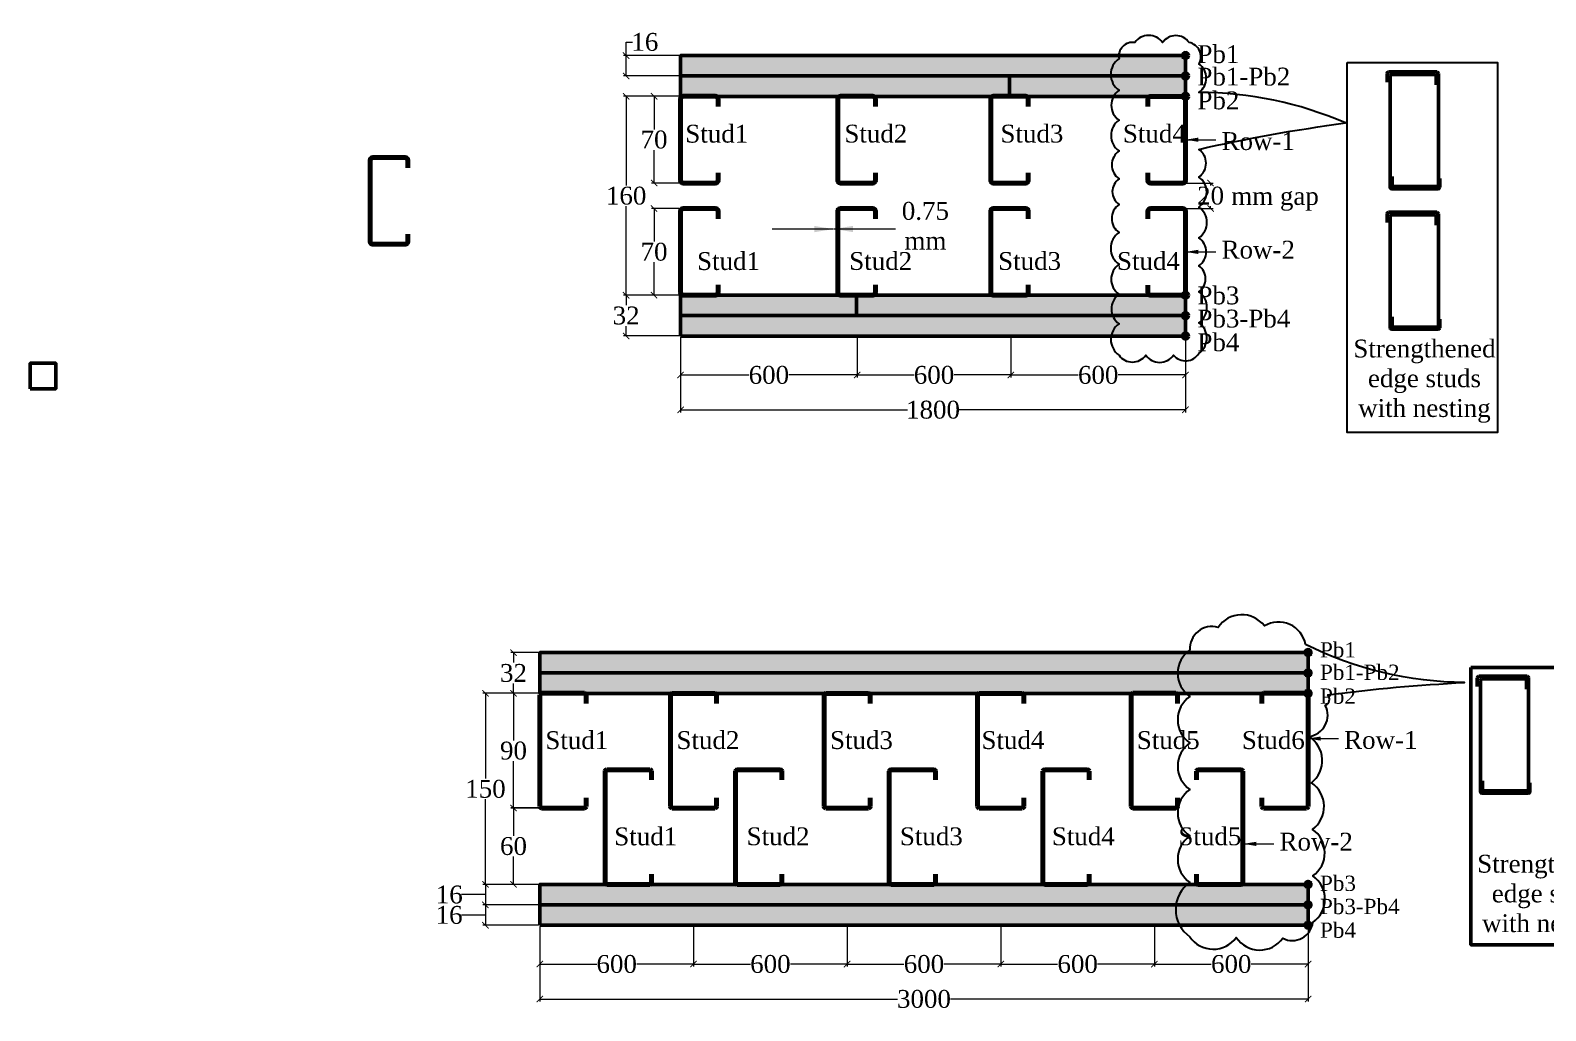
# Model space of a CAD drawing. Header units: millimetres. Extents: x 9570 to 11534, y -2071 to 158.
# Drawn here: x 9570 to 10759, y -2071 to -1302 of the extents above; entities that cross this region are included whole.
import ezdxf

# ---------------------------------------------------------------- set-up
doc = ezdxf.new("R2010")
doc.units = ezdxf.units.MM
doc.header["$PDMODE"] = 34
doc.layers.get('0').update_dxf_attribs({"lineweight": 9})
doc.layers.get('Defpoints').update_dxf_attribs({"color": 255})
doc.styles.get("Standard").update_dxf_attribs({"font": 'times.ttf'})
doc.dimstyles.new('Times new roman', dxfattribs={"dimtxt": 14, "dimasz": 5, "dimexe": 2, "dimexo": 1, "dimgap": 1, "dimtad": 0, "dimtih": 1, "dimtoh": 1, "dimtxsty": 'Standard', "dimblk": 'ARCHTICK', "dimcen": 0, "dimclrd": 256, "dimclre": 256, "dimadec": 0, "dimazin": 0, "dimtfac": 1, "dimtmove": 0, "dimatfit": 3, "dimfxl": 1, "dimlwd": -1, "dimlwe": -1, "dimarcsym": 0})

# ---------------------------------------------------------------- blocks, each defined once
blk = doc.blocks.new('_ArchTick')
at = {"color": 0, "linetype": 'ByBlock', "const_width": 0.15}
blk.add_lwpolyline([(-0.5, -0.5), (0.5, 0.5)], dxfattribs=at)
blk = doc.blocks.new('*D37')
at = {"transparency": 16777216}
for p, q in [((10080.6, -1543.2), (10080.6, -1574.8)), ((10219.2, -1543.2), (10219.2, -1574.8)), ((10080.6, -1572.8), (10134.2, -1572.8)), ((10219.2, -1572.8), (10165.6, -1572.8))]:
    blk.add_line(p, q, dxfattribs=at)
at = {"layer": 'Defpoints', "color": 0, "lineweight": 53, "transparency": 16777216}
for p in [(10080.6, -1542.2), (10219.2, -1542.2), (10219.2, -1572.8)]:
    blk.add_point(p, dxfattribs=at)
at = {"transparency": 16777216, "xscale": 5, "yscale": 5, "zscale": 5, "rotation": 180}
blk.add_blockref('_ArchTick', (10080.6, -1572.8), dxfattribs=at)
at = {"transparency": 16777216, "xscale": 5, "yscale": 5, "zscale": 5}
blk.add_blockref('_ArchTick', (10219.2, -1572.8), dxfattribs=at)
at = {"color": 0, "lineweight": 53, "transparency": 16777216, "insert": (10149.9, -1572.8), "char_height": 14, "attachment_point": 5}
blk.add_mtext('600', dxfattribs=at)
blk = doc.blocks.new('*D38')
at = {"transparency": 16777216}
for p, q in [((10219.2, -1543.2), (10219.2, -1574.8)), ((10339.8, -1543.2), (10339.8, -1574.8)), ((10219.2, -1572.8), (10263.8, -1572.8)), ((10339.8, -1572.8), (10295.2, -1572.8))]:
    blk.add_line(p, q, dxfattribs=at)
at = {"layer": 'Defpoints', "color": 0, "lineweight": 53, "transparency": 16777216}
for p in [(10219.2, -1542.2), (10339.8, -1542.2), (10339.8, -1572.8)]:
    blk.add_point(p, dxfattribs=at)
at = {"transparency": 16777216, "xscale": 5, "yscale": 5, "zscale": 5, "rotation": 180}
blk.add_blockref('_ArchTick', (10219.2, -1572.8), dxfattribs=at)
at = {"transparency": 16777216, "xscale": 5, "yscale": 5, "zscale": 5}
blk.add_blockref('_ArchTick', (10339.8, -1572.8), dxfattribs=at)
at = {"color": 0, "lineweight": 53, "transparency": 16777216, "insert": (10279.5, -1572.8), "char_height": 14, "attachment_point": 5}
blk.add_mtext('600', dxfattribs=at)
blk = doc.blocks.new('*D39')
at = {"transparency": 16777216}
for p, q in [((10339.8, -1543.2), (10339.8, -1574.8)), ((10476.8, -1543.2), (10476.8, -1574.8)), ((10339.8, -1572.8), (10392.6, -1572.8)), ((10476.8, -1572.8), (10424, -1572.8))]:
    blk.add_line(p, q, dxfattribs=at)
at = {"layer": 'Defpoints', "color": 0, "lineweight": 53, "transparency": 16777216}
for p in [(10339.8, -1542.2), (10476.8, -1542.2), (10476.8, -1572.8)]:
    blk.add_point(p, dxfattribs=at)
at = {"transparency": 16777216, "xscale": 5, "yscale": 5, "zscale": 5, "rotation": 180}
blk.add_blockref('_ArchTick', (10339.8, -1572.8), dxfattribs=at)
at = {"transparency": 16777216, "xscale": 5, "yscale": 5, "zscale": 5}
blk.add_blockref('_ArchTick', (10476.8, -1572.8), dxfattribs=at)
at = {"color": 0, "lineweight": 53, "transparency": 16777216, "insert": (10408.3, -1572.8), "char_height": 14, "attachment_point": 5}
blk.add_mtext('600', dxfattribs=at)
blk = doc.blocks.new('*D40')
at = {"transparency": 16777216}
for p, q in [((10080.6, -1543.2), (10080.6, -1602.1)), ((10476.8, -1543.2), (10476.8, -1602.1)), ((10080.6, -1600.1), (10258.6, -1600.1)), ((10476.8, -1600.1), (10298.8, -1600.1))]:
    blk.add_line(p, q, dxfattribs=at)
at = {"layer": 'Defpoints', "color": 0, "lineweight": 53, "transparency": 16777216}
for p in [(10080.6, -1542.2), (10476.8, -1542.2), (10476.8, -1600.1)]:
    blk.add_point(p, dxfattribs=at)
at = {"transparency": 16777216, "xscale": 5, "yscale": 5, "zscale": 5, "rotation": 180}
blk.add_blockref('_ArchTick', (10080.6, -1600.1), dxfattribs=at)
at = {"transparency": 16777216, "xscale": 5, "yscale": 5, "zscale": 5}
blk.add_blockref('_ArchTick', (10476.8, -1600.1), dxfattribs=at)
at = {"color": 0, "lineweight": 53, "transparency": 16777216, "insert": (10278.7, -1600.1), "char_height": 14, "attachment_point": 5}
blk.add_mtext('1800', dxfattribs=at)
blk = doc.blocks.new('*D41')
at = {"transparency": 16777216}
for p, q in [((10476.6, -1422.2), (10498.5, -1422.2)), ((10496.5, -1422.2), (10496.5, -1424.1)), ((10476.6, -1442.2), (10498.5, -1442.2)), ((10496.5, -1442.2), (10496.5, -1440.3))]:
    blk.add_line(p, q, dxfattribs=at)
at = {"layer": 'Defpoints', "color": 0, "lineweight": 53, "transparency": 16777216}
for p in [(10475.6, -1422.2), (10475.6, -1442.2), (10496.5, -1442.2)]:
    blk.add_point(p, dxfattribs=at)
at = {"transparency": 16777216, "xscale": 5, "yscale": 5, "zscale": 5}
for p, rotation in [((10496.5, -1422.2), 90), ((10496.5, -1442.2), 270)]:
    blk.add_blockref('_ArchTick', p, dxfattribs=dict(at, rotation=rotation))
at = {"color": 0, "lineweight": 53, "transparency": 16777216, "insert": (10496.5, -1432.2), "char_height": 14, "attachment_point": 5}
blk.add_mtext('20 ', dxfattribs=at)
blk = doc.blocks.new('*D42')
at = {"transparency": 16777216}
for p, q in [((10079.6, -1354.2), (10035.9, -1354.2)), ((10037.9, -1354.2), (10037.9, -1424.1)), ((10037.9, -1510.2), (10037.9, -1440.4)), ((10079.6, -1510.2), (10035.9, -1510.2))]:
    blk.add_line(p, q, dxfattribs=at)
at = {"layer": 'Defpoints', "color": 0, "lineweight": 53, "transparency": 16777216}
for p in [(10080.6, -1354.2), (10037.9, -1510.2), (10080.6, -1510.2)]:
    blk.add_point(p, dxfattribs=at)
at = {"transparency": 16777216, "xscale": 5, "yscale": 5, "zscale": 5}
for p, rotation in [((10037.9, -1354.2), 90), ((10037.9, -1510.2), 270)]:
    blk.add_blockref('_ArchTick', p, dxfattribs=dict(at, rotation=rotation))
at = {"color": 0, "lineweight": 53, "transparency": 16777216, "insert": (10037.9, -1432.2), "char_height": 14, "attachment_point": 5}
blk.add_mtext('160', dxfattribs=at)
blk = doc.blocks.new('*D43')
at = {"transparency": 16777216}
for p, q in [((10037.9, -1322.2), (10037.9, -1311.6)), ((10037.9, -1311.6), (10042.9, -1311.6)), ((10079.6, -1322.2), (10035.9, -1322.2)), ((10037.9, -1338.2), (10037.9, -1322.2)), ((10079.6, -1338.2), (10035.9, -1338.2))]:
    blk.add_line(p, q, dxfattribs=at)
at = {"layer": 'Defpoints', "color": 0, "lineweight": 53, "transparency": 16777216}
for p in [(10080.6, -1322.2), (10037.9, -1338.2), (10080.6, -1338.2)]:
    blk.add_point(p, dxfattribs=at)
at = {"transparency": 16777216, "xscale": 5, "yscale": 5, "zscale": 5}
for p, rotation in [((10037.9, -1322.2), 90), ((10037.9, -1338.2), 270)]:
    blk.add_blockref('_ArchTick', p, dxfattribs=dict(at, rotation=rotation))
at = {"color": 0, "lineweight": 53, "transparency": 16777216, "insert": (10052.6, -1311.6), "char_height": 14, "attachment_point": 5}
blk.add_mtext('16', dxfattribs=at)
blk = doc.blocks.new('Stud-70mm')
at = {"lineweight": 120}
blk.add_lwpolyline([(9866.6, -420.4), (9866.6, -414.4, 0.414214), (9864.6, -412.4), (9839.1, -412.4, 0.414214), (9837.1, -414.4), (9837.1, -478.4, 0.414214), (9839.1, -480.4), (9864.6, -480.4, 0.414214), (9866.6, -478.4), (9866.6, -472.4)], format="xyb", dxfattribs=at)
blk = doc.blocks.new('*D44')
at = {"transparency": 16777216}
for p, q in [((10079.6, -1354.2), (10057.8, -1354.2)), ((10059.8, -1354.2), (10059.8, -1380.1)), ((10059.8, -1422.2), (10059.8, -1396.4)), ((10079.6, -1422.2), (10057.8, -1422.2))]:
    blk.add_line(p, q, dxfattribs=at)
at = {"layer": 'Defpoints', "color": 0, "lineweight": 53, "transparency": 16777216}
for p in [(10080.6, -1354.2), (10059.8, -1422.2), (10080.6, -1422.2)]:
    blk.add_point(p, dxfattribs=at)
at = {"transparency": 16777216, "xscale": 5, "yscale": 5, "zscale": 5}
for p, rotation in [((10059.8, -1354.2), 90), ((10059.8, -1422.2), 270)]:
    blk.add_blockref('_ArchTick', p, dxfattribs=dict(at, rotation=rotation))
at = {"color": 0, "lineweight": 53, "transparency": 16777216, "insert": (10059.8, -1388.2), "char_height": 14, "attachment_point": 5}
blk.add_mtext('70', dxfattribs=at)
blk = doc.blocks.new('*D45')
at = {"transparency": 16777216}
for p, q in [((10079.6, -1442.2), (10057.8, -1442.2)), ((10059.8, -1442.2), (10059.8, -1468.1)), ((10059.8, -1510.2), (10059.8, -1484.4)), ((10079.6, -1510.2), (10057.8, -1510.2))]:
    blk.add_line(p, q, dxfattribs=at)
at = {"layer": 'Defpoints', "color": 0, "lineweight": 53, "transparency": 16777216}
for p in [(10080.6, -1442.2), (10059.8, -1510.2), (10080.6, -1510.2)]:
    blk.add_point(p, dxfattribs=at)
at = {"transparency": 16777216, "xscale": 5, "yscale": 5, "zscale": 5}
for p, rotation in [((10059.8, -1442.2), 90), ((10059.8, -1510.2), 270)]:
    blk.add_blockref('_ArchTick', p, dxfattribs=dict(at, rotation=rotation))
at = {"color": 0, "lineweight": 53, "transparency": 16777216, "insert": (10059.8, -1476.2), "char_height": 14, "attachment_point": 5}
blk.add_mtext('70', dxfattribs=at)
blk = doc.blocks.new('*D46')
at = {"transparency": 16777216}
for p, q in [((10079.6, -1510.2), (10035.9, -1510.2)), ((10037.9, -1510.2), (10037.9, -1518.1)), ((10079.6, -1542.2), (10035.9, -1542.2)), ((10037.9, -1542.2), (10037.9, -1534.4))]:
    blk.add_line(p, q, dxfattribs=at)
at = {"layer": 'Defpoints', "color": 0, "lineweight": 53, "transparency": 16777216}
for p in [(10080.6, -1510.2), (10037.9, -1542.2), (10080.6, -1542.2)]:
    blk.add_point(p, dxfattribs=at)
at = {"transparency": 16777216, "xscale": 5, "yscale": 5, "zscale": 5}
for p, rotation in [((10037.9, -1510.2), 90), ((10037.9, -1542.2), 270)]:
    blk.add_blockref('_ArchTick', p, dxfattribs=dict(at, rotation=rotation))
at = {"color": 0, "lineweight": 53, "transparency": 16777216, "insert": (10037.9, -1526.2), "char_height": 14, "attachment_point": 5}
blk.add_mtext('32', dxfattribs=at)
blk = doc.blocks.new('Stud')
at = {"lineweight": 120}
for p, q in [((4630.2, 1668.9), (4630.2, 1756.4)), ((4631.5, 1757.6), (4665.2, 1757.6)), ((4666.5, 1756.4), (4666.5, 1749.6)), ((4631.5, 1667.6), (4665.2, 1667.6)), ((4666.5, 1675.6), (4666.5, 1668.9))]:
    blk.add_line(p, q, dxfattribs=at)
for centre, start, end in [((4631.5, 1756.4), 90, 180), ((4665.2, 1756.4), 0, 90), ((4631.5, 1668.9), 180, 270), ((4665.2, 1668.9), 270, 0)]:
    blk.add_arc(centre, 1.25, start, end, dxfattribs=at)
blk = doc.blocks.new('*D47')
at = {"transparency": 16777216}
for p, q in [((9970.2, -2005.4), (9970.2, -2036.9)), ((10090.8, -2005.4), (10090.8, -2036.9)), ((9970.2, -2034.9), (10014.8, -2034.9)), ((10090.8, -2034.9), (10046.2, -2034.9))]:
    blk.add_line(p, q, dxfattribs=at)
at = {"layer": 'Defpoints', "color": 0, "lineweight": 53, "transparency": 16777216}
for p in [(9970.2, -2004.4), (10090.8, -2004.4), (10090.8, -2034.9)]:
    blk.add_point(p, dxfattribs=at)
at = {"transparency": 16777216, "xscale": 5, "yscale": 5, "zscale": 5, "rotation": 180}
blk.add_blockref('_ArchTick', (9970.2, -2034.9), dxfattribs=at)
at = {"transparency": 16777216, "xscale": 5, "yscale": 5, "zscale": 5}
blk.add_blockref('_ArchTick', (10090.8, -2034.9), dxfattribs=at)
at = {"color": 0, "lineweight": 53, "transparency": 16777216, "insert": (10030.5, -2034.9), "char_height": 14, "attachment_point": 5}
blk.add_mtext('600', dxfattribs=at)
blk = doc.blocks.new('*D48')
at = {"transparency": 16777216}
for p, q in [((10090.8, -2005.4), (10090.8, -2036.9)), ((10211.3, -2005.4), (10211.3, -2036.9)), ((10090.8, -2034.9), (10135.4, -2034.9)), ((10211.3, -2034.9), (10166.8, -2034.9))]:
    blk.add_line(p, q, dxfattribs=at)
at = {"layer": 'Defpoints', "color": 0, "lineweight": 53, "transparency": 16777216}
for p in [(10090.8, -2004.4), (10211.3, -2004.4), (10211.3, -2034.9)]:
    blk.add_point(p, dxfattribs=at)
at = {"transparency": 16777216, "xscale": 5, "yscale": 5, "zscale": 5, "rotation": 180}
blk.add_blockref('_ArchTick', (10090.8, -2034.9), dxfattribs=at)
at = {"transparency": 16777216, "xscale": 5, "yscale": 5, "zscale": 5}
blk.add_blockref('_ArchTick', (10211.3, -2034.9), dxfattribs=at)
at = {"color": 0, "lineweight": 53, "transparency": 16777216, "insert": (10151.1, -2034.9), "char_height": 14, "attachment_point": 5}
blk.add_mtext('600', dxfattribs=at)
blk = doc.blocks.new('*D49')
at = {"transparency": 16777216}
for p, q in [((10211.3, -2005.4), (10211.3, -2036.9)), ((10331.9, -2005.4), (10331.9, -2036.9)), ((10211.3, -2034.9), (10255.9, -2034.9)), ((10331.9, -2034.9), (10287.3, -2034.9))]:
    blk.add_line(p, q, dxfattribs=at)
at = {"layer": 'Defpoints', "color": 0, "lineweight": 53, "transparency": 16777216}
for p in [(10211.3, -2004.4), (10331.9, -2004.4), (10331.9, -2034.9)]:
    blk.add_point(p, dxfattribs=at)
at = {"transparency": 16777216, "xscale": 5, "yscale": 5, "zscale": 5, "rotation": 180}
blk.add_blockref('_ArchTick', (10211.3, -2034.9), dxfattribs=at)
at = {"transparency": 16777216, "xscale": 5, "yscale": 5, "zscale": 5}
blk.add_blockref('_ArchTick', (10331.9, -2034.9), dxfattribs=at)
at = {"color": 0, "lineweight": 53, "transparency": 16777216, "insert": (10271.6, -2034.9), "char_height": 14, "attachment_point": 5}
blk.add_mtext('600', dxfattribs=at)
blk = doc.blocks.new('*D50')
at = {"transparency": 16777216}
for p, q in [((10331.9, -2005.4), (10331.9, -2036.9)), ((10452.4, -2005.4), (10452.4, -2036.9)), ((10331.9, -2034.9), (10376.5, -2034.9)), ((10452.4, -2034.9), (10407.8, -2034.9))]:
    blk.add_line(p, q, dxfattribs=at)
at = {"layer": 'Defpoints', "color": 0, "lineweight": 53, "transparency": 16777216}
for p in [(10331.9, -2004.4), (10452.4, -2004.4), (10452.4, -2034.9)]:
    blk.add_point(p, dxfattribs=at)
at = {"transparency": 16777216, "xscale": 5, "yscale": 5, "zscale": 5, "rotation": 180}
blk.add_blockref('_ArchTick', (10331.9, -2034.9), dxfattribs=at)
at = {"transparency": 16777216, "xscale": 5, "yscale": 5, "zscale": 5}
blk.add_blockref('_ArchTick', (10452.4, -2034.9), dxfattribs=at)
at = {"color": 0, "lineweight": 53, "transparency": 16777216, "insert": (10392.2, -2034.9), "char_height": 14, "attachment_point": 5}
blk.add_mtext('600', dxfattribs=at)
blk = doc.blocks.new('*D51')
at = {"transparency": 16777216}
for p, q in [((10452.4, -2006.1), (10452.4, -2036.9)), ((10573, -2005.4), (10573, -2036.9)), ((10452.4, -2034.9), (10497, -2034.9)), ((10573, -2034.9), (10528.4, -2034.9))]:
    blk.add_line(p, q, dxfattribs=at)
at = {"layer": 'Defpoints', "color": 0, "lineweight": 53, "transparency": 16777216}
for p in [(10452.4, -2005.1), (10573, -2004.4), (10573, -2034.9)]:
    blk.add_point(p, dxfattribs=at)
at = {"transparency": 16777216, "xscale": 5, "yscale": 5, "zscale": 5, "rotation": 180}
blk.add_blockref('_ArchTick', (10452.4, -2034.9), dxfattribs=at)
at = {"transparency": 16777216, "xscale": 5, "yscale": 5, "zscale": 5}
blk.add_blockref('_ArchTick', (10573, -2034.9), dxfattribs=at)
at = {"color": 0, "lineweight": 53, "transparency": 16777216, "insert": (10512.7, -2034.9), "char_height": 14, "attachment_point": 5}
blk.add_mtext('600', dxfattribs=at)
blk = doc.blocks.new('*D52')
at = {"transparency": 16777216}
for p, q in [((9970.2, -2005.4), (9970.2, -2064.3)), ((10573, -2005.4), (10573, -2064.3)), ((9970.2, -2062.3), (10250.7, -2062.3)), ((10573, -2062.3), (10292.5, -2062.3))]:
    blk.add_line(p, q, dxfattribs=at)
at = {"layer": 'Defpoints', "color": 0, "lineweight": 53, "transparency": 16777216}
for p in [(9970.2, -2004.4), (10573, -2004.4), (10573, -2062.3)]:
    blk.add_point(p, dxfattribs=at)
at = {"transparency": 16777216, "xscale": 5, "yscale": 5, "zscale": 5, "rotation": 180}
blk.add_blockref('_ArchTick', (9970.2, -2062.3), dxfattribs=at)
at = {"transparency": 16777216, "xscale": 5, "yscale": 5, "zscale": 5}
blk.add_blockref('_ArchTick', (10573, -2062.3), dxfattribs=at)
at = {"color": 0, "lineweight": 53, "transparency": 16777216, "insert": (10271.6, -2062.3), "char_height": 14, "attachment_point": 5}
blk.add_mtext('3000', dxfattribs=at)
blk = doc.blocks.new('*D53')
at = {"transparency": 16777216}
for p, q in [((9969.2, -1972.4), (9925.5, -1972.4)), ((9927.5, -1972.4), (9927.5, -1988.4)), ((9910.8, -1980.4), (9908.8, -1980.4)), ((9927.5, -1980.4), (9910.8, -1980.4)), ((9969.2, -1988.4), (9925.5, -1988.4))]:
    blk.add_line(p, q, dxfattribs=at)
at = {"layer": 'Defpoints', "color": 0, "lineweight": 53, "transparency": 16777216}
for p in [(9970.2, -1972.4), (9927.5, -1988.4), (9970.2, -1988.4)]:
    blk.add_point(p, dxfattribs=at)
at = {"transparency": 16777216, "xscale": 5, "yscale": 5, "zscale": 5}
for p, rotation in [((9927.5, -1972.4), 90), ((9927.5, -1988.4), 270)]:
    blk.add_blockref('_ArchTick', p, dxfattribs=dict(at, rotation=rotation))
at = {"color": 0, "lineweight": 53, "transparency": 16777216, "insert": (9899.1, -1980.4), "char_height": 14, "attachment_point": 5}
blk.add_mtext('16', dxfattribs=at)
blk = doc.blocks.new('*D57')
at = {"transparency": 16777216}
for p, q in [((9910.8, -1996.4), (9908.8, -1996.4)), ((9927.5, -1996.4), (9910.8, -1996.4)), ((9969.2, -1988.4), (9925.5, -1988.4)), ((9927.5, -1988.4), (9927.5, -2004.4)), ((9969.2, -2004.4), (9925.5, -2004.4))]:
    blk.add_line(p, q, dxfattribs=at)
at = {"layer": 'Defpoints', "color": 0, "lineweight": 53, "transparency": 16777216}
for p in [(9970.2, -1988.4), (9927.5, -2004.4), (9970.2, -2004.4)]:
    blk.add_point(p, dxfattribs=at)
at = {"transparency": 16777216, "xscale": 5, "yscale": 5, "zscale": 5}
for p, rotation in [((9927.5, -1988.4), 90), ((9927.5, -2004.4), 270)]:
    blk.add_blockref('_ArchTick', p, dxfattribs=dict(at, rotation=rotation))
at = {"color": 0, "lineweight": 53, "transparency": 16777216, "insert": (9899, -1996.4), "char_height": 14, "attachment_point": 5}
blk.add_mtext('16', dxfattribs=at)
blk = doc.blocks.new('*D54')
at = {"transparency": 16777216}
for p, q in [((9970.1, -1822.5), (9947.5, -1822.5)), ((9949.5, -1822.5), (9949.5, -1859.4)), ((9949.5, -1912.5), (9949.5, -1875.6)), ((9970.5, -1912.5), (9947.5, -1912.5))]:
    blk.add_line(p, q, dxfattribs=at)
at = {"layer": 'Defpoints', "color": 0, "lineweight": 53, "transparency": 16777216}
for p in [(9971.1, -1822.5), (9949.5, -1912.5), (9971.5, -1912.5)]:
    blk.add_point(p, dxfattribs=at)
at = {"transparency": 16777216, "xscale": 5, "yscale": 5, "zscale": 5}
for p, rotation in [((9949.5, -1822.5), 90), ((9949.5, -1912.5), 270)]:
    blk.add_blockref('_ArchTick', p, dxfattribs=dict(at, rotation=rotation))
at = {"color": 0, "lineweight": 53, "transparency": 16777216, "insert": (9949.5, -1867.5), "char_height": 14, "attachment_point": 5}
blk.add_mtext('90', dxfattribs=at)
blk = doc.blocks.new('*D55')
at = {"transparency": 16777216}
for p, q in [((9969.2, -1822.5), (9925.5, -1822.5)), ((9927.5, -1822.5), (9927.5, -1889.3)), ((9927.5, -1972.4), (9927.5, -1905.6)), ((9969.2, -1972.4), (9925.5, -1972.4))]:
    blk.add_line(p, q, dxfattribs=at)
at = {"layer": 'Defpoints', "color": 0, "lineweight": 53, "transparency": 16777216}
for p in [(9970.2, -1822.5), (9927.5, -1972.4), (9970.2, -1972.4)]:
    blk.add_point(p, dxfattribs=at)
at = {"transparency": 16777216, "xscale": 5, "yscale": 5, "zscale": 5}
for p, rotation in [((9927.5, -1822.5), 90), ((9927.5, -1972.4), 270)]:
    blk.add_blockref('_ArchTick', p, dxfattribs=dict(at, rotation=rotation))
at = {"color": 0, "lineweight": 53, "transparency": 16777216, "insert": (9927.5, -1897.5), "char_height": 14, "attachment_point": 5}
blk.add_mtext('150', dxfattribs=at)
blk = doc.blocks.new('*D56')
at = {"transparency": 16777216}
for p, q in [((9970.3, -1912.4), (9947.5, -1912.4)), ((9949.5, -1912.4), (9949.5, -1934.3)), ((9949.5, -1972.4), (9949.5, -1950.5)), ((9970.3, -1972.4), (9947.5, -1972.4))]:
    blk.add_line(p, q, dxfattribs=at)
at = {"layer": 'Defpoints', "color": 0, "lineweight": 53, "transparency": 16777216}
for p in [(9971.3, -1912.4), (9949.5, -1972.4), (9971.3, -1972.4)]:
    blk.add_point(p, dxfattribs=at)
at = {"transparency": 16777216, "xscale": 5, "yscale": 5, "zscale": 5}
for p, rotation in [((9949.5, -1912.4), 90), ((9949.5, -1972.4), 270)]:
    blk.add_blockref('_ArchTick', p, dxfattribs=dict(at, rotation=rotation))
at = {"color": 0, "lineweight": 53, "transparency": 16777216, "insert": (9949.5, -1942.4), "char_height": 14, "attachment_point": 5}
blk.add_mtext('60', dxfattribs=at)
blk = doc.blocks.new('*D58')
at = {"transparency": 16777216}
for p, q in [((9969.2, -1790.6), (9947.5, -1790.6)), ((9949.5, -1790.6), (9949.5, -1798.4)), ((9949.5, -1822.5), (9949.5, -1814.7)), ((9969.2, -1822.5), (9947.5, -1822.5))]:
    blk.add_line(p, q, dxfattribs=at)
at = {"layer": 'Defpoints', "color": 0, "lineweight": 53, "transparency": 16777216}
for p in [(9970.2, -1790.6), (9949.5, -1822.5), (9970.2, -1822.5)]:
    blk.add_point(p, dxfattribs=at)
at = {"transparency": 16777216, "xscale": 5, "yscale": 5, "zscale": 5}
for p, rotation in [((9949.5, -1790.6), 90), ((9949.5, -1822.5), 270)]:
    blk.add_blockref('_ArchTick', p, dxfattribs=dict(at, rotation=rotation))
at = {"color": 0, "lineweight": 53, "transparency": 16777216, "insert": (9949.5, -1806.6), "char_height": 14, "attachment_point": 5}
blk.add_mtext('32', dxfattribs=at)

msp = doc.modelspace()

# ---------------------------------------------------------------- hatches: boundary and pattern name
at = {"lineweight": 53, "true_color": 0xf7abae}
h = msp.add_hatch(color=241, dxfattribs=at)
h.dxf.hatch_style = 1
h.paths.add_polyline_path([(10476.812, -1322.239), (10080.562, -1322.239), (10080.562, -1338.239), (10476.812, -1338.239)])
h.paths.add_polyline_path([(10338.687, -1338.239), (10080.562, -1338.239), (10080.562, -1354.239), (10338.687, -1354.239)])
h.paths.add_polyline_path([(10476.812, -1338.239), (10338.687, -1338.239), (10338.687, -1354.239), (10476.812, -1354.239)])
at = {"lineweight": 53, "true_color": 0x2776bb}
h = msp.add_hatch(color=152, dxfattribs=at)
h.dxf.hatch_style = 1
h.paths.add_polyline_path([(10479.115, -1322.239, 1), (10474.51, -1322.239, 1)])
h = msp.add_hatch(color=152, dxfattribs=at)
h.dxf.hatch_style = 1
h.paths.add_polyline_path([(10479.115, -1338.239, 1), (10474.51, -1338.239, 1)])
h = msp.add_hatch(color=152, dxfattribs=at)
h.dxf.hatch_style = 1
h.paths.add_polyline_path([(10479.115, -1354.239, 1), (10474.51, -1354.239, 1)])
h = msp.add_hatch(color=152, dxfattribs=at)
h.dxf.hatch_style = 1
h.paths.add_polyline_path([(10479.115, -1510.239, 1), (10474.51, -1510.239, 1)])
at = {"lineweight": 53, "true_color": 0xf7abae}
h = msp.add_hatch(color=241, dxfattribs=at)
h.dxf.hatch_style = 1
h.paths.add_polyline_path([(10218.687, -1526.239), (10218.687, -1510.239), (10080.562, -1510.239), (10080.562, -1526.239)])
h = msp.add_hatch(color=241, dxfattribs=at)
h.dxf.hatch_style = 1
h.paths.add_polyline_path([(10476.812, -1510.239), (10218.687, -1510.239), (10218.687, -1526.239), (10476.812, -1526.239)])
h = msp.add_hatch(color=241, dxfattribs=at)
h.dxf.hatch_style = 1
h.paths.add_polyline_path([(10476.812, -1542.239), (10476.812, -1526.239), (10080.562, -1526.239), (10080.562, -1542.239)])
at = {"lineweight": 53, "true_color": 0x2776bb}
h = msp.add_hatch(color=152, dxfattribs=at)
h.dxf.hatch_style = 1
h.paths.add_polyline_path([(10479.115, -1526.239, 1), (10474.51, -1526.239, 1)])
h = msp.add_hatch(color=152, dxfattribs=at)
h.dxf.hatch_style = 1
h.paths.add_polyline_path([(10479.115, -1542.239, 1), (10474.51, -1542.239, 1)])
at = {"lineweight": 53, "true_color": 0xf7abae}
h = msp.add_hatch(color=241, dxfattribs=at)
h.dxf.hatch_style = 1
h.paths.add_polyline_path([(10572.979, -1806.528), (10572.979, -1790.528), (9970.241, -1790.595), (9970.241, -1806.528)])
at = {"lineweight": 53, "true_color": 0x2776bb}
h = msp.add_hatch(color=152, dxfattribs=at)
h.dxf.hatch_style = 1
h.paths.add_polyline_path([(10575.282, -1790.528, 1), (10570.676, -1790.528, 1)])
at = {"lineweight": 53, "true_color": 0xf7abae}
h = msp.add_hatch(color=241, dxfattribs=at)
h.dxf.hatch_style = 1
h.paths.add_polyline_path([(10572.979, -1822.528), (10572.979, -1806.528), (9970.243, -1806.528), (9970.243, -1822.528)])
at = {"lineweight": 53, "true_color": 0x2776bb}
h = msp.add_hatch(color=152, dxfattribs=at)
h.dxf.hatch_style = 1
h.paths.add_polyline_path([(10575.282, -1806.528, 1), (10570.676, -1806.528, 1)])
h = msp.add_hatch(color=152, dxfattribs=at)
h.dxf.hatch_style = 1
h.paths.add_polyline_path([(10575.282, -1822.528, 1), (10570.676, -1822.528, 1)])
at = {"lineweight": 53, "true_color": 0xf7abae}
h = msp.add_hatch(color=241, dxfattribs=at)
h.dxf.hatch_style = 1
h.paths.add_polyline_path([(9970.241, -1972.395), (9970.241, -1988.395), (10572.977, -1988.395), (10572.977, -1972.395)])
at = {"lineweight": 53, "true_color": 0x2776bb}
h = msp.add_hatch(color=152, dxfattribs=at)
h.dxf.hatch_style = 1
h.paths.add_polyline_path([(10575.28, -1972.395, 1), (10570.674, -1972.395, 1)])
at = {"lineweight": 53, "true_color": 0xf7abae}
h = msp.add_hatch(color=241, dxfattribs=at)
h.dxf.hatch_style = 1
h.paths.add_polyline_path([(9970.241, -1988.395), (9970.241, -2004.395), (10572.977, -2004.395), (10572.977, -1988.395)])
at = {"lineweight": 53, "true_color": 0x2776bb}
h = msp.add_hatch(color=152, dxfattribs=at)
h.dxf.hatch_style = 1
h.paths.add_polyline_path([(10575.28, -1988.395, 1), (10570.674, -1988.395, 1)])
h = msp.add_hatch(color=152, dxfattribs=at)
h.dxf.hatch_style = 1
h.paths.add_polyline_path([(10575.28, -2004.395, 1), (10570.674, -2004.395, 1)])

# ---------------------------------------------------------------- linework, layer by layer
at = {"lineweight": 50}
for p, q in [((10634.927, -1343.029), (10634.927, -1336.279)), ((10673.965, -1335.029), (10636.177, -1335.029)), ((10637.357, -1338.381), (10637.357, -1425.535)), ((10638.607, -1337.131), (10672.357, -1337.131)), ((10673.607, -1345.131), (10673.607, -1338.381)), ((10675.215, -1336.279), (10675.215, -1423.779)), ((10638.607, -1426.785), (10675.031, -1426.785)), ((10638.965, -1423.779), (10638.965, -1417.029)), ((10673.965, -1425.029), (10640.215, -1425.029)), ((10676.281, -1425.535), (10676.281, -1418.785)), ((10634.927, -1453.185), (10634.927, -1446.435)), ((10673.965, -1445.185), (10636.177, -1445.185)), ((10637.357, -1448.537), (10637.357, -1535.691)), ((10638.607, -1447.287), (10672.357, -1447.287)), ((10673.607, -1455.287), (10673.607, -1448.537)), ((10675.215, -1446.435), (10675.215, -1533.935)), ((10638.965, -1533.935), (10638.965, -1527.185)), ((10676.281, -1535.691), (10676.281, -1528.941)), ((10638.607, -1536.941), (10675.031, -1536.941)), ((10673.965, -1535.185), (10640.215, -1535.185)), ((10705.763, -1817.073), (10705.763, -1810.323)), ((10744.801, -1809.073), (10707.013, -1809.073)), ((10708.193, -1812.426), (10708.193, -1899.579)), ((10709.443, -1811.176), (10743.193, -1811.176)), ((10744.443, -1819.176), (10744.443, -1812.426)), ((10746.051, -1810.323), (10746.051, -1897.823)), ((10709.443, -1900.829), (10745.867, -1900.829)), ((10709.801, -1897.823), (10709.801, -1891.073)), ((10744.801, -1899.073), (10711.051, -1899.073)), ((10747.117, -1899.579), (10747.117, -1892.829))]:
    msp.add_line(p, q, dxfattribs=at)
at = {"lineweight": 30}
for points in [[(10424.637, -1557.22, 0.52056705), (10445.628, -1557.22, 0.52056705), (10467.453, -1557.22, 0.52056705), (10487.332, -1555.823, 0.52056705), (10487.332, -1531.829, 0.52056705), (10487.332, -1507.5, 0.52056705), (10487.332, -1487.258, 0.52056705), (10487.332, -1465.149, 0.52056705), (10487.332, -1441.042, 0.52056705), (10487.332, -1417.489, 0.52056705), (10487.332, -1395.787, -0.0219855), (10602.246, -1375.09, 0.10215945), (10487.332, -1351.115, 0.52056705), (10487.332, -1328.786, 0.52056705), (10479.696, -1312.029, 0.52056705), (10458.779, -1312.029, 0.52056705), (10437.041, -1312.029, 0.52056705), (10424.637, -1324.62, 0.52056705), (10424.637, -1349.477, 0.52056705), (10424.637, -1372.968, 0.52056705), (10424.637, -1397.051, 0.52056705), (10424.637, -1418.928, 0.52056705), (10424.637, -1439.053, 0.52056705), (10424.637, -1460.994, 0.52056705), (10424.637, -1485.958, 0.52056705), (10424.637, -1509.509, 0.52056705), (10424.637, -1532.609, 0.52056705)], [(10480.212, -2013.468, 0.52056705), (10516.682, -2014.062, 0.52056705), (10553.153, -2014.655, 0.52056705), (10576.756, -2002.169, 0.52056705), (10576.756, -1965.694, 0.52056705), (10576.552, -1929.221, 0.52056705), (10575.581, -1892.759, 0.52056705), (10573.651, -1856.365, 0.52056705), (10586.536, -1832.009, 0.52056705), (10588.389, -1823.677, -0.02022503), (10695.799, -1814.046, -0.11474661), (10570.992, -1784.09, 0.52056705), (10538.713, -1769.648, 0.52056705), (10502.413, -1770.867, 0.52056705), (10480.212, -1788.508, 0.52056705), (10480.212, -1824.983, 0.52056705), (10480.212, -1861.458, 0.52056705), (10480.212, -1897.934, 0.52056705), (10480.212, -1934.409, 0.52056705), (10480.212, -1970.885, 0.52056705)]]:
    msp.add_lwpolyline(points, format="xyb", close=True, dxfattribs=at)
at = {"lineweight": 53}
for points in [[(10080.562, -1338.239), (10476.812, -1338.239), (10476.812, -1322.239), (10080.562, -1322.239)], [(10080.562, -1354.239), (10338.687, -1354.239), (10338.687, -1338.239), (10080.562, -1338.239)], [(10338.687, -1354.239), (10476.812, -1354.239), (10476.812, -1338.239), (10338.687, -1338.239)], [(10218.687, -1510.239), (10080.562, -1510.239), (10080.562, -1526.239), (10218.687, -1526.239)], [(10476.812, -1510.239), (10218.687, -1510.239), (10218.687, -1526.239), (10476.812, -1526.239)], [(10080.562, -1542.239), (10476.812, -1542.239), (10476.812, -1526.239), (10080.562, -1526.239)], [(9570.37, -1583.539), (9590.37, -1583.539), (9590.37, -1563.539), (9570.37, -1563.539)], [(10572.979, -1790.528), (9970.241, -1790.595), (9970.241, -1806.528), (10572.979, -1806.528)], [(10572.979, -1806.528), (9970.243, -1806.528), (9970.243, -1822.528), (10572.979, -1822.528)], [(10700.716, -1802.331), (10817.039, -1802.331), (10817.039, -2019.717), (10700.716, -2019.717)], [(9970.241, -1988.395), (10572.977, -1988.395), (10572.977, -1972.395), (9970.241, -1972.395)], [(9970.241, -2004.395), (10572.977, -2004.395), (10572.977, -1988.395), (9970.241, -1988.395)]]:
    msp.add_lwpolyline(points, close=True, dxfattribs=at)
at = {"lineweight": 30}
msp.add_lwpolyline([(10603.678, -1327.587), (10721.724, -1327.587), (10721.724, -1617.846), (10603.678, -1617.846)], close=True, dxfattribs=at)
at = {"lineweight": 53}
for centre in [(10476.812, -1322.239), (10476.812, -1338.239), (10476.812, -1354.239), (10476.812, -1510.239), (10476.812, -1526.239), (10476.812, -1542.239), (10572.979, -1790.528), (10572.979, -1806.528), (10572.979, -1822.528), (10572.977, -1972.395), (10572.977, -1988.395), (10572.977, -2004.395)]:
    msp.add_circle(centre, 2.303, dxfattribs=at)
at = {"lineweight": 50}
for centre, start, end in [((10636.177, -1336.279), 90, 180), ((10638.607, -1338.381), 90, 180), ((10672.357, -1338.381), 0, 90), ((10673.965, -1336.279), 0, 90), ((10638.607, -1425.535), 180, 270), ((10640.215, -1423.779), 180, 270), ((10673.965, -1423.779), 270, 0), ((10675.031, -1425.535), 270, 0), ((10636.177, -1446.435), 90, 180), ((10638.607, -1448.537), 90, 180), ((10672.357, -1448.537), 0, 90), ((10673.965, -1446.435), 0, 90), ((10638.607, -1535.691), 180, 270), ((10640.215, -1533.935), 180, 270), ((10673.965, -1533.935), 270, 0), ((10675.031, -1535.691), 270, 0), ((10707.013, -1810.323), 90, 180), ((10709.443, -1812.426), 90, 180), ((10743.193, -1812.426), 0, 90), ((10744.801, -1810.323), 0, 90), ((10709.443, -1899.579), 180, 270), ((10711.051, -1897.823), 180, 270), ((10744.801, -1897.823), 270, 0), ((10745.867, -1899.579), 270, 0)]:
    msp.add_arc(centre, 1.25, start, end, dxfattribs=at)

# ---------------------------------------------------------------- block references
at = {"lineweight": 53}
for p in [(243.48, -941.798), (366.855, -941.798), (486.855, -941.798), (0, -989.838), (243.48, -1029.798), (366.855, -1029.798), (486.855, -1029.798)]:
    msp.add_blockref('Stud-70mm', p, dxfattribs=at)
at = {"lineweight": 53, "rotation": 180}
for p in [(20313.895, -1834.681), (20313.895, -1922.681)]:
    msp.add_blockref('Stud-70mm', p, dxfattribs=at)
at = {"lineweight": -3}
for p in [(5339.998, -3580.065), (5442.421, -3580.131), (5562.968, -3580.131), (5683.516, -3580.131), (5804.064, -3580.065), (5391.208, -3639.998), (5493.63, -3640.065), (5614.178, -3640.065), (5734.725, -3640.065)]:
    msp.add_blockref('Stud', p, dxfattribs=at)
for p, rotation in [((15203.226, -154.858), 180), ((15152.013, -214.792), 180.0000000000001)]:
    msp.add_blockref('Stud', p, dxfattribs=dict(at, rotation=rotation))

# ---------------------------------------------------------------- texts
at = {"lineweight": 53, "attachment_point": 1}
for s, insert, char_height, width in [('Pb1', (10486.186, -1314.093), 14, 41.76421), ('Pb1-Pb2', (10486.186, -1331.71), 14, 41.76421), ('Pb2', (10486.186, -1350.376), 14, 41.76421), ('Stud1', (10084.32, -1376.516), 14, 41.76421), ('Stud2', (10209.155, -1376.449), 14, 41.76421), ('Stud3', (10331.614, -1376.449), 14, 41.76421), ('Stud4', (10427.701, -1376.449), 14, 41.76421), ('Row-1', (10505.115, -1382.318), 14, 90.08321), ('\\pxqc;0.75 \\Pmm', (10254.162, -1437.077), 14, 37.13518), ('mm gap', (10512.745, -1425.38), 14, 67.7513), ('Row-2', (10505.115, -1467.497), 14, 90.08321), ('Stud1', (10093.569, -1476.43), 14, 41.76421), ('Stud2', (10212.973, -1476.363), 14, 41.76421), ('Stud3', (10329.781, -1476.363), 14, 41.76421), ('Stud4', (10423.046, -1476.363), 14, 41.76421), ('Pb3', (10486.186, -1503.359), 14, 41.76421), ('Pb3-Pb4', (10486.186, -1521.535), 14, 41.76421), ('Pb4', (10486.186, -1540.122), 14, 41.76421), ('\\pxqc;Strengthened edge studs with nesting', (10609.793, -1545.032), 14, 109.03584), ('Pb1', (10582.353, -1782.382), 12, 41.76421), ('Pb1-Pb2', (10582.353, -1799.999), 12, 41.76421), ('Pb2', (10582.353, -1818.665), 12, 41.76421), ('Stud1', (9974.511, -1852.233), 14, 41.76421), ('Stud2', (10077.417, -1852.166), 14, 41.76421), ('Stud3', (10197.874, -1852.166), 14, 41.76421), ('Stud4', (10316.741, -1852.166), 14, 41.76421), ('Stud5', (10438.605, -1852.166), 14, 41.76421), ('Stud6', (10521.054, -1852.166), 14, 41.76421), ('Row-1', (10601.284, -1852.063), 14, 90.08321), ('Stud1', (10028.585, -1927.721), 14, 41.76421), ('Stud2', (10132.45, -1927.654), 14, 41.76421), ('Stud3', (10252.715, -1927.654), 14, 41.76421), ('Stud4', (10371.965, -1927.654), 14, 41.76421), ('Stud5', (10471.274, -1927.654), 14, 41.76421), ('Row-2', (10550.573, -1931.856), 14, 90.08321), ('\\pxqc;Strengthened edge studs with nesting', (10706.993, -1949.154), 14, 109.03584), ('Pb3', (10582.351, -1965.514), 12, 41.76421), ('Pb3-Pb4', (10582.351, -1983.691), 12, 41.76421), ('Pb4', (10582.351, -2002.278), 12, 41.76421)]:
    msp.add_mtext(s, dxfattribs=dict(at, insert=insert, char_height=char_height, width=width))

# ---------------------------------------------------------------- dimensions: what is measured, and where the dimension line sits
at = {"lineweight": 53}
dim = msp.add_linear_dim(base=(10037.867, -1338.239), p1=(10080.562, -1322.239), p2=(10080.562, -1338.239), angle=90, dimstyle='Times new roman', dxfattribs=at)
dim.commit()
dim.dimension.update_dxf_attribs({"geometry": '*D43', "text_midpoint": (10052.593, -1311.615), "dimtype": 160})
for base, p1, p2, text, picture, middle in [((10037.867, -1510.239), (10080.562, -1354.239), (10080.562, -1510.239), '160', '*D42', (10037.867, -1432.239)), ((10059.803, -1422.239), (10080.562, -1354.239), (10080.562, -1422.239), '70', '*D44', (10059.803, -1388.239)), ((10496.497, -1442.239), (10475.564, -1422.173), (10475.564, -1442.239), '20 ', '*D41', (10496.497, -1432.206)), ((10059.803, -1510.239), (10080.562, -1442.239), (10080.562, -1510.239), '70', '*D45', (10059.803, -1476.239)), ((9949.483, -1912.461), (9971.09, -1822.528), (9971.493, -1912.461), '90', '*D54', (9949.483, -1867.495))]:
    dim = msp.add_linear_dim(base=base, p1=p1, p2=p2, angle=90, text=text, dimstyle='Times new roman', dxfattribs=at)
    dim.commit()
    dim.dimension.update_dxf_attribs({"geometry": picture, "text_midpoint": middle})
dim = msp.add_linear_dim(base=(10037.867, -1542.239), p1=(10080.562, -1510.239), p2=(10080.562, -1542.239), angle=90, dimstyle='Times new roman', dxfattribs=at)
dim.commit()
dim.dimension.update_dxf_attribs({"geometry": '*D46', "text_midpoint": (10037.867, -1526.239)})
for base, p1, p2, picture, middle in [((10219.235, -1572.763), (10080.562, -1542.239), (10219.235, -1542.239), '*D37', (10149.899, -1572.763)), ((10339.783, -1572.763), (10219.235, -1542.239), (10339.783, -1542.239), '*D38', (10279.509, -1572.763)), ((10476.812, -1572.763), (10339.783, -1542.239), (10476.812, -1542.239), '*D39', (10408.298, -1572.763)), ((10211.337, -2034.919), (10090.789, -2004.395), (10211.337, -2004.395), '*D48', (10151.063, -2034.919)), ((10331.884, -2034.919), (10211.337, -2004.395), (10331.884, -2004.395), '*D49', (10271.61, -2034.919)), ((10452.432, -2034.919), (10331.884, -2004.395), (10452.432, -2004.395), '*D50', (10392.158, -2034.919)), ((10572.979, -2034.919), (10452.432, -2005.123), (10572.979, -2004.395), '*D51', (10512.706, -2034.919))]:
    dim = msp.add_linear_dim(base=base, p1=p1, p2=p2, text='600', dimstyle='Times new roman', override={"dimtmove": 1}, dxfattribs=at)
    dim.commit()
    dim.dimension.update_dxf_attribs({"geometry": picture, "text_midpoint": middle})
for base, p1, p2, text, picture, middle in [((10476.812, -1600.1), (10080.562, -1542.239), (10476.812, -1542.239), '1800', '*D40', (10278.687, -1600.1)), ((10090.789, -2034.919), (9970.241, -2004.395), (10090.789, -2004.395), '600', '*D47', (10030.515, -2034.919)), ((10572.979, -2062.255), (9970.241, -2004.395), (10572.979, -2004.395), '3000', '*D52', (10271.61, -2062.255))]:
    dim = msp.add_linear_dim(base=base, p1=p1, p2=p2, text=text, dimstyle='Times new roman', dxfattribs=at)
    dim.commit()
    dim.dimension.update_dxf_attribs({"geometry": picture, "text_midpoint": middle})
for base, p1, p2, override, picture, middle in [((9949.483, -1822.528), (9970.241, -1790.595), (9970.243, -1822.528), {"dimdec": 0}, '*D58', (9949.483, -1806.562)), ((9927.546, -1972.395), (9970.243, -1822.528), (9970.243, -1972.395), {"dimdec": 0}, '*D55', (9927.546, -1897.461)), ((9949.483, -1972.395), (9971.301, -1912.447), (9971.301, -1972.395), {"dimdec": 0}, '*D56', (9949.483, -1942.421)), ((9927.546, -1988.395), (9970.242, -1972.395), (9970.241, -1988.395), {"dimtmove": 1}, '*D53', (9907.804, -1980.395)), ((9927.511, -2004.395), (9970.241, -1988.395), (9970.241, -2004.395), {"dimtmove": 1}, '*D57', (9907.769, -1996.395))]:
    dim = msp.add_linear_dim(base=base, p1=p1, p2=p2, angle=90, dimstyle='Times new roman', override=override, dxfattribs=at)
    dim.commit()
    dim.dimension.update_dxf_attribs({"geometry": picture, "text_midpoint": middle})

# ---------------------------------------------------------------- leaders
for points, override in [([(10476.812, -1388.239), (10500.742, -1388.239)], {"dimasz": 10, "dimgap": 1, "dimtad": 0}), ([(10200.562, -1458.342), (10152.414, -1458.342)], {"dimasz": 15, "dimgap": 1, "dimtad": 0}), ([(10201.039, -1458.27), (10249.187, -1458.27)], {"dimasz": 15, "dimgap": 1, "dimtad": 0}), ([(10476.812, -1476.239), (10500.742, -1476.239)], {"dimasz": 10, "dimgap": 1, "dimtad": 0}), ([(10572.981, -1857.984), (10596.91, -1857.984)], {"dimasz": 10, "dimgap": 1, "dimtad": 0}), ([(10522.27, -1940.599), (10546.199, -1940.599)], {"dimasz": 10, "dimgap": 1, "dimtad": 0})]:
    msp.add_leader(points, dimstyle='Times new roman', override=override, dxfattribs=at)

doc.saveas('drawing.dxf')
